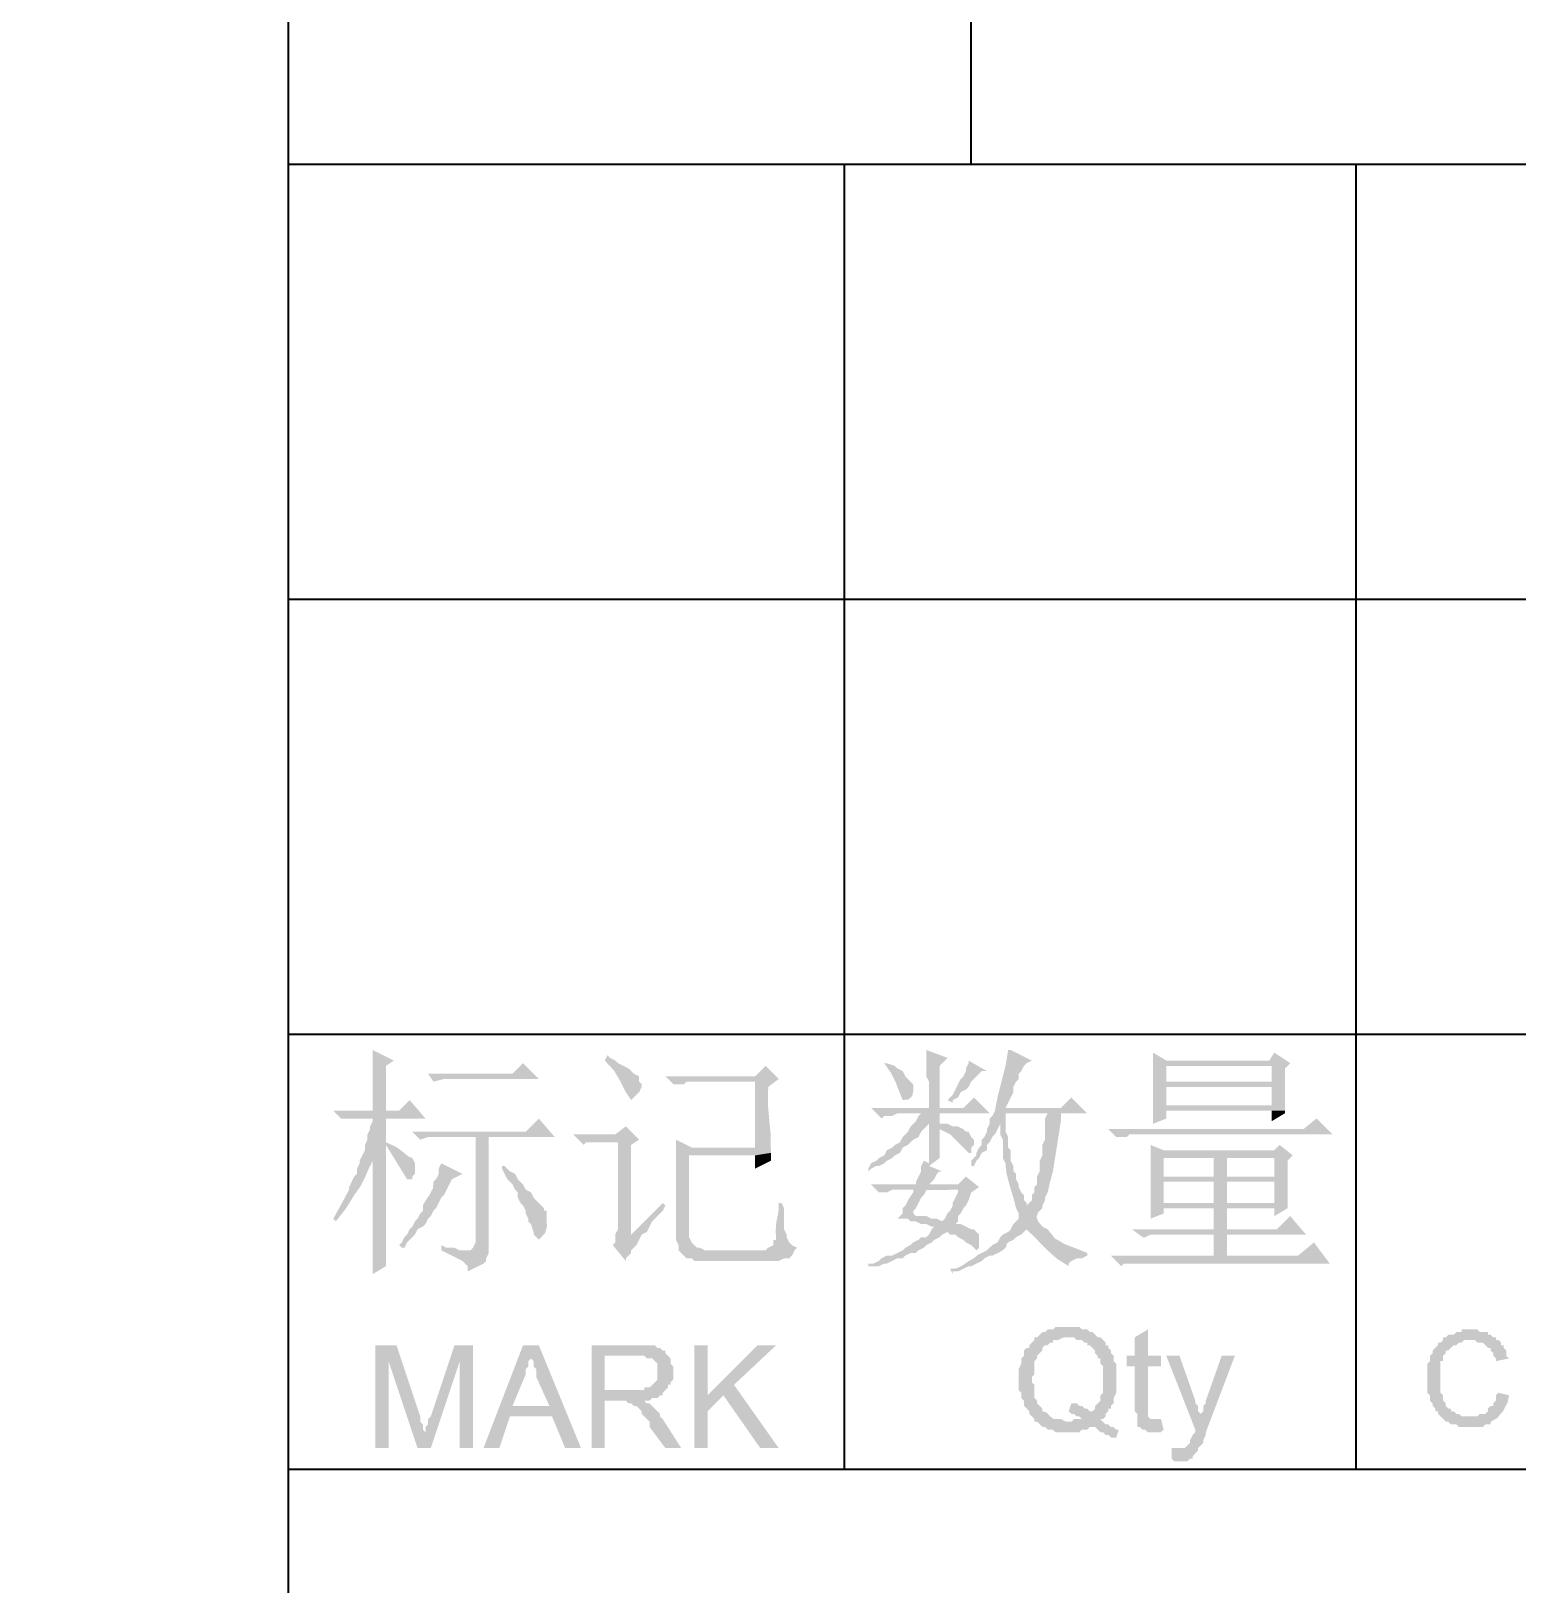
# Model space of a CAD drawing. Extents: x -5608 to -3197, y -2048 to 96.
# Drawn here: x -3907.18 to -3872.37, y -1231.73 to -1195.35 of the extents above; entities that cross this region are included whole.
import ezdxf

# ---------------------------------------------------------------- set-up
doc = ezdxf.new("R2010")
doc.units = 0
doc.header["$LTSCALE"] = 25.4
doc.header["$MEASUREMENT"] = 0
doc.layers.add('7文字层', color=3, linetype='CONTINUOUS')
doc.layers.add('标注层', color=7, linetype='CONTINUOUS', lineweight=13)

msp = doc.modelspace()

# ---------------------------------------------------------------- hatches: boundary and pattern name
at = {"layer": '7文字层'}
h = msp.add_hatch(color=3, dxfattribs=at)
h.dxf.hatch_style = 2
h.paths.add_polyline_path([(-3899.177, -1219.222), (-3899.177, -1220.642), (-3898.868, -1220.642), (-3898.868, -1219.593), (-3898.682, -1219.469)])
h = msp.add_hatch(color=3, dxfattribs=at)
h.dxf.hatch_style = 2
h.paths.add_polyline_path([(-3893.68, -1219.345), (-3893.742, -1219.469), (-3893.522, -1219.707), (-3893.379, -1219.951), (-3893.263, -1220.186), (-3893.124, -1220.395), (-3892.939, -1220.21), (-3892.877, -1220.087), (-3892.877, -1220.025), (-3892.939, -1219.963), (-3892.939, -1219.84), (-3893.062, -1219.778), (-3893.186, -1219.654), (-3893.309, -1219.593), (-3893.433, -1219.531), (-3893.495, -1219.469), (-3893.618, -1219.407)])
h = msp.add_hatch(color=3, dxfattribs=at)
h.dxf.hatch_style = 2
h.paths.add_polyline_path([(-3886.207, -1219.222), (-3886.207, -1219.84), (-3886.145, -1219.963), (-3886.145, -1220.581), (-3885.898, -1220.581), (-3885.898, -1219.593), (-3885.713, -1219.407)])
h = msp.add_hatch(color=3, dxfattribs=at)
h.dxf.hatch_style = 2
h.paths.add_polyline_path([(-3884.231, -1219.222), (-3884.292, -1219.222), (-3884.347, -1219.564), (-3884.44, -1219.936), (-3884.536, -1220.306), (-3884.601, -1220.642), (-3884.354, -1220.581), (-3884.169, -1220.21), (-3884.169, -1220.087), (-3884.107, -1219.963), (-3884.045, -1219.901), (-3884.045, -1219.778), (-3883.984, -1219.716), (-3883.922, -1219.593), (-3883.86, -1219.531), (-3883.737, -1219.469)])
h = msp.add_hatch(color=3, dxfattribs=at)
h.dxf.hatch_style = 2
h.paths.add_polyline_path([(-3880.896, -1219.284), (-3880.896, -1219.531), (-3878.117, -1219.593), (-3878.117, -1219.963), (-3880.587, -1219.963), (-3880.896, -1220.087), (-3880.896, -1220.951), (-3880.587, -1220.828), (-3880.587, -1220.642), (-3877.808, -1220.642), (-3877.808, -1220.581), (-3880.587, -1220.519), (-3880.587, -1220.087), (-3877.808, -1220.087), (-3877.808, -1219.654), (-3877.684, -1219.531), (-3880.587, -1219.469)])
h = msp.add_hatch(color=3, dxfattribs=at)
h.dxf.hatch_style = 2
h.paths.add_polyline_path([(-3878.055, -1219.284), (-3878.178, -1219.469), (-3880.587, -1219.469), (-3877.684, -1219.531)])
h = msp.add_hatch(color=3, dxfattribs=at)
h.dxf.hatch_style = 2
h.paths.add_polyline_path([(-3895.656, -1219.531), (-3895.903, -1219.778), (-3897.88, -1219.778), (-3897.756, -1219.963), (-3897.509, -1219.901), (-3895.286, -1219.901)])
h = msp.add_hatch(color=3, dxfattribs=at)
h.dxf.hatch_style = 2
h.paths.add_polyline_path([(-3889.974, -1219.593), (-3890.221, -1219.84), (-3892.321, -1219.84), (-3892.136, -1220.025), (-3891.889, -1220.025), (-3891.827, -1219.963), (-3890.221, -1219.963), (-3889.666, -1219.901)])
h = msp.add_hatch(color=3, dxfattribs=at)
h.dxf.hatch_style = 2
h.paths.add_polyline_path([(-3887.133, -1219.531), (-3887.195, -1219.531), (-3887.035, -1219.762), (-3886.933, -1219.964), (-3886.855, -1220.165), (-3886.763, -1220.395), (-3886.617, -1220.378), (-3886.538, -1220.295), (-3886.51, -1220.17), (-3886.516, -1220.025), (-3886.701, -1219.84), (-3886.763, -1219.716), (-3886.886, -1219.654), (-3886.948, -1219.593)])
h = msp.add_hatch(color=3, dxfattribs=at)
h.dxf.hatch_style = 2
h.paths.add_polyline_path([(-3885.219, -1219.469), (-3885.219, -1219.531), (-3885.281, -1219.654), (-3885.281, -1219.716), (-3885.342, -1219.84), (-3885.404, -1219.901), (-3885.589, -1220.272), (-3885.713, -1220.395), (-3885.589, -1220.457), (-3885.589, -1220.395), (-3885.466, -1220.334), (-3885.404, -1220.21), (-3885.281, -1220.148), (-3885.219, -1220.087), (-3885.157, -1219.963), (-3884.972, -1219.778), (-3884.91, -1219.716), (-3884.787, -1219.716)])
h = msp.add_hatch(color=3, dxfattribs=at)
h.dxf.hatch_style = 2
h.paths.add_polyline_path([(-3880.896, -1219.531), (-3880.896, -1220.087), (-3880.587, -1219.963), (-3880.587, -1219.593), (-3878.117, -1219.593)])
h = msp.add_hatch(color=3, dxfattribs=at)
h.dxf.hatch_style = 2
h.paths.add_polyline_path([(-3889.666, -1219.901), (-3890.221, -1219.963), (-3890.221, -1221.507), (-3891.704, -1221.507), (-3889.851, -1221.569), (-3889.856, -1221.181), (-3889.889, -1220.852), (-3889.919, -1220.511), (-3889.913, -1220.087)])
h = msp.add_hatch(color=3, dxfattribs=at)
h.dxf.hatch_style = 2
h.paths.add_polyline_path([(-3877.808, -1220.087), (-3878.117, -1220.087), (-3878.117, -1220.519), (-3880.587, -1220.519), (-3877.808, -1220.581), (-3877.808, -1220.21)])
h = msp.add_hatch(color=3, dxfattribs=at)
h.dxf.hatch_style = 2
h.paths.add_polyline_path([(-3898.312, -1220.395), (-3898.559, -1220.642), (-3900.103, -1220.642), (-3899.918, -1220.828), (-3897.941, -1220.828)])
h = msp.add_hatch(color=3, dxfattribs=at)
h.dxf.hatch_style = 2
h.paths.add_polyline_path([(-3885.095, -1220.334), (-3885.342, -1220.581), (-3887.504, -1220.581), (-3887.257, -1220.828), (-3887.195, -1220.766), (-3887.01, -1220.766), (-3886.886, -1220.704), (-3884.725, -1220.704)])
h = msp.add_hatch(color=3, dxfattribs=at)
h.dxf.hatch_style = 2
h.paths.add_polyline_path([(-3882.81, -1220.334), (-3883.057, -1220.581), (-3884.354, -1220.581), (-3884.601, -1220.642), (-3884.663, -1220.766), (-3884.725, -1220.828), (-3884.725, -1220.951), (-3884.787, -1221.075), (-3884.787, -1221.137), (-3884.848, -1221.26), (-3884.91, -1221.322), (-3884.91, -1221.445), (-3884.972, -1221.507), (-3885.034, -1221.631), (-3885.034, -1221.692), (-3885.157, -1221.816), (-3885.157, -1221.939), (-3885.095, -1221.939), (-3885.034, -1221.816), (-3884.972, -1221.754), (-3884.91, -1221.631), (-3884.787, -1221.569), (-3884.787, -1221.445), (-3884.725, -1221.384), (-3884.663, -1221.26), (-3884.601, -1221.198), (-3884.478, -1220.951), (-3884.478, -1220.889), (-3884.354, -1220.889), (-3884.354, -1220.704), (-3882.44, -1220.704)])
h = msp.add_hatch(color=3, dxfattribs=at)
h.dxf.hatch_style = 2
h.paths.add_polyline_path([(-3885.898, -1220.704), (-3886.331, -1220.704), (-3886.392, -1220.766), (-3886.454, -1220.889), (-3886.516, -1220.951), (-3886.578, -1221.013), (-3886.639, -1221.137), (-3886.763, -1221.26), (-3886.825, -1221.384), (-3886.948, -1221.445), (-3887.01, -1221.507), (-3887.133, -1221.569), (-3887.195, -1221.692), (-3887.319, -1221.754), (-3887.38, -1221.816), (-3887.504, -1221.878), (-3887.566, -1222.001), (-3887.566, -1222.063), (-3887.504, -1222.001), (-3887.38, -1221.939), (-3887.319, -1221.939), (-3887.195, -1221.878), (-3887.133, -1221.816), (-3887.01, -1221.754), (-3886.948, -1221.692), (-3886.825, -1221.631), (-3886.763, -1221.507), (-3886.639, -1221.445), (-3886.516, -1221.322), (-3886.392, -1221.26), (-3886.331, -1221.137), (-3886.145, -1220.951), (-3885.713, -1220.951), (-3885.898, -1220.951)])
h = msp.add_hatch(color=3, dxfattribs=at)
h.dxf.hatch_style = 2
h.paths.add_polyline_path([(-3883.057, -1220.704), (-3883.366, -1220.704), (-3883.428, -1220.828), (-3883.428, -1221.322), (-3883.49, -1221.445), (-3883.49, -1221.692), (-3883.551, -1221.816), (-3883.551, -1222.063), (-3883.613, -1222.186), (-3883.613, -1222.372), (-3883.675, -1222.433), (-3883.675, -1222.557), (-3883.737, -1222.619), (-3883.737, -1222.742), (-3883.86, -1222.866), (-3883.49, -1222.928), (-3883.49, -1222.866), (-3883.428, -1222.742), (-3883.428, -1222.68), (-3883.366, -1222.557), (-3883.311, -1222.312), (-3883.243, -1222.063), (-3883.057, -1220.889)])
h = msp.add_hatch(color=3, dxfattribs=at)
h.dxf.hatch_style = 2
h.paths.add_polyline_path([(-3877.808, -1220.642), (-3878.117, -1220.642), (-3878.117, -1220.889), (-3877.808, -1220.704)])
h = msp.add_hatch(color=3, dxfattribs=at)
h.dxf.hatch_style = 2
h.paths.add_polyline_path([(-3898.868, -1220.828), (-3899.177, -1220.828), (-3899.177, -1220.889), (-3899.238, -1221.013), (-3899.238, -1221.075), (-3899.3, -1221.198), (-3899.3, -1221.322), (-3899.362, -1221.445), (-3898.868, -1221.445), (-3898.374, -1222.248), (-3898.25, -1222.248), (-3898.25, -1222.186), (-3898.188, -1222.125), (-3898.188, -1221.878), (-3898.25, -1221.754), (-3898.343, -1221.716), (-3898.461, -1221.617), (-3898.628, -1221.493), (-3898.868, -1221.384)])
h = msp.add_hatch(color=3, dxfattribs=at)
h.dxf.hatch_style = 2
h.paths.add_polyline_path([(-3895.286, -1220.828), (-3895.594, -1221.137), (-3898.25, -1221.137), (-3898.065, -1221.322), (-3897.88, -1221.26), (-3894.915, -1221.26)])
h = msp.add_hatch(color=3, dxfattribs=at)
h.dxf.hatch_style = 2
h.paths.add_polyline_path([(-3893.248, -1221.013), (-3893.495, -1221.198), (-3894.483, -1221.198), (-3894.236, -1221.445), (-3894.174, -1221.384), (-3893.433, -1221.384), (-3892.939, -1221.322)])
h = msp.add_hatch(color=3, dxfattribs=at)
h.dxf.hatch_style = 2
h.paths.add_polyline_path([(-3885.713, -1220.951), (-3886.145, -1220.951), (-3886.145, -1221.939), (-3885.898, -1221.754), (-3885.898, -1221.013), (-3885.466, -1221.013), (-3885.589, -1221.013)])
h = msp.add_hatch(color=3, dxfattribs=at)
h.dxf.hatch_style = 2
h.paths.add_polyline_path([(-3885.466, -1221.013), (-3885.898, -1221.013), (-3885.898, -1221.075), (-3885.651, -1221.198), (-3885.219, -1221.631), (-3885.157, -1221.631), (-3885.157, -1221.507), (-3885.095, -1221.445), (-3885.095, -1221.322), (-3885.157, -1221.26), (-3885.219, -1221.137), (-3885.281, -1221.137), (-3885.342, -1221.075)])
h = msp.add_hatch(color=3, dxfattribs=at)
h.dxf.hatch_style = 2
h.paths.add_polyline_path([(-3884.354, -1220.889), (-3884.478, -1220.889), (-3884.478, -1221.198), (-3884.416, -1221.322), (-3884.416, -1221.754), (-3884.354, -1221.878), (-3884.333, -1222.106), (-3884.256, -1222.399), (-3884.166, -1222.695), (-3884.107, -1222.928), (-3884.045, -1223.051), (-3884.045, -1223.175), (-3884.169, -1223.298), (-3884.231, -1223.422), (-3884.292, -1223.483), (-3884.416, -1223.545), (-3884.478, -1223.607), (-3884.54, -1223.73), (-3884.663, -1223.792), (-3884.795, -1223.918), (-3884.9, -1223.973), (-3884.996, -1224.015), (-3885.095, -1224.101), (-3885.229, -1224.177), (-3885.359, -1224.267), (-3885.497, -1224.336), (-3885.651, -1224.348), (-3885.589, -1224.472), (-3885.589, -1224.41), (-3885.466, -1224.41), (-3885.219, -1224.286), (-3885.157, -1224.286), (-3884.91, -1224.163), (-3884.848, -1224.101), (-3884.725, -1224.039), (-3884.663, -1224.039), (-3884.497, -1223.961), (-3884.4, -1223.9), (-3884.353, -1223.853), (-3884.336, -1223.815), (-3884.329, -1223.782), (-3884.312, -1223.749), (-3884.266, -1223.713), (-3884.169, -1223.669), (-3884.107, -1223.607), (-3883.984, -1223.545), (-3883.86, -1223.422), (-3883.49, -1223.36), (-3883.59, -1223.237), (-3883.625, -1223.13), (-3883.593, -1223.03), (-3883.49, -1222.928), (-3883.86, -1222.866), (-3883.86, -1222.804), (-3883.922, -1222.742), (-3883.922, -1222.619), (-3883.984, -1222.557), (-3884.045, -1222.433), (-3884.045, -1222.372), (-3884.107, -1222.248), (-3884.107, -1222.125), (-3884.169, -1222.063), (-3884.169, -1221.939), (-3884.231, -1221.816), (-3884.231, -1221.569), (-3884.292, -1221.507), (-3884.292, -1221.26), (-3884.354, -1221.137), (-3884.354, -1221.013)])
h = msp.add_hatch(color=3, dxfattribs=at)
h.dxf.hatch_style = 2
h.paths.add_polyline_path([(-3877.067, -1220.828), (-3877.375, -1221.075), (-3881.946, -1221.075), (-3881.76, -1221.26), (-3881.513, -1221.26), (-3881.452, -1221.198), (-3876.696, -1221.198)])
h = msp.add_hatch(color=3, dxfattribs=at)
h.dxf.hatch_style = 2
h.paths.add_polyline_path([(-3899.362, -1221.445), (-3899.362, -1221.569), (-3899.485, -1221.816), (-3899.177, -1221.816), (-3899.177, -1224.472), (-3898.868, -1224.286), (-3898.868, -1221.445)])
h = msp.add_hatch(color=3, dxfattribs=at)
h.dxf.hatch_style = 2
h.paths.add_polyline_path([(-3896.459, -1221.26), (-3896.768, -1221.26), (-3896.768, -1223.73), (-3896.83, -1223.854), (-3896.891, -1223.916), (-3897.571, -1223.916), (-3897.324, -1224.039), (-3897.2, -1224.101), (-3897.077, -1224.163), (-3896.953, -1224.286), (-3896.953, -1224.41), (-3896.706, -1224.286), (-3896.583, -1224.224), (-3896.521, -1224.163), (-3896.521, -1224.101), (-3896.459, -1223.977), (-3896.459, -1223.916)])
h = msp.add_hatch(color=3, dxfattribs=at)
h.dxf.hatch_style = 2
h.paths.add_polyline_path([(-3892.939, -1221.322), (-3893.433, -1221.384), (-3893.433, -1223.422), (-3893.495, -1223.545), (-3893.495, -1223.73), (-3893.556, -1223.792), (-3893.248, -1224.163), (-3893.248, -1224.101), (-3893.124, -1223.977), (-3893.124, -1223.916), (-3893.001, -1223.792), (-3892.877, -1223.545), (-3893.124, -1223.545), (-3893.124, -1221.445)])
h = msp.add_hatch(color=3, dxfattribs=at)
h.dxf.hatch_style = 2
h.paths.add_polyline_path([(-3892.074, -1221.322), (-3892.074, -1221.816), (-3892.074, -1223.669), (-3892.012, -1223.792), (-3892.012, -1223.916), (-3891.395, -1223.916), (-3891.518, -1223.854), (-3891.58, -1223.854), (-3891.704, -1223.73), (-3891.765, -1223.607), (-3891.765, -1221.692), (-3890.221, -1221.692), (-3889.851, -1221.631), (-3889.851, -1221.569), (-3891.704, -1221.507)])
h = msp.add_hatch(color=3, dxfattribs=at)
h.dxf.hatch_style = 2
h.paths.add_polyline_path([(-3880.957, -1221.445), (-3880.957, -1221.692), (-3879.475, -1221.754), (-3878.055, -1221.754), (-3878.055, -1222.186), (-3879.166, -1222.186), (-3877.746, -1222.248), (-3877.746, -1221.816), (-3877.622, -1221.692), (-3880.649, -1221.569)])
h = msp.add_hatch(color=3, dxfattribs=at)
h.dxf.hatch_style = 2
h.paths.add_polyline_path([(-3877.931, -1221.445), (-3878.055, -1221.569), (-3880.649, -1221.569), (-3877.622, -1221.692)])
h = msp.add_hatch(color=3, dxfattribs=at)
h.dxf.hatch_style = 2
h.paths.add_polyline_path([(-3899.485, -1221.816), (-3899.485, -1221.878), (-3899.547, -1222.001), (-3899.547, -1222.125), (-3899.609, -1222.186), (-3899.732, -1222.433), (-3899.732, -1222.495), (-3899.92, -1222.846), (-3900.103, -1223.175), (-3900.041, -1223.236), (-3899.808, -1222.94), (-3899.609, -1222.619), (-3899.462, -1222.413), (-3899.359, -1222.207), (-3899.273, -1222.006), (-3899.177, -1221.816)])
h = msp.add_hatch(color=3, dxfattribs=at)
h.dxf.hatch_style = 2
h.paths.add_polyline_path([(-3897.571, -1221.878), (-3897.633, -1222.001), (-3897.633, -1222.125), (-3897.694, -1222.248), (-3897.756, -1222.31), (-3897.768, -1222.464), (-3897.838, -1222.602), (-3897.928, -1222.732), (-3898.003, -1222.866), (-3898.003, -1222.989), (-3898.065, -1223.051), (-3898.127, -1223.175), (-3898.188, -1223.236), (-3898.25, -1223.36), (-3898.312, -1223.422), (-3898.374, -1223.545), (-3898.435, -1223.607), (-3898.497, -1223.73), (-3898.559, -1223.792), (-3898.497, -1223.854), (-3898.435, -1223.854), (-3898.374, -1223.73), (-3898.188, -1223.545), (-3898.127, -1223.422), (-3898.003, -1223.36), (-3897.941, -1223.298), (-3897.88, -1223.175), (-3897.818, -1223.113), (-3897.756, -1222.989), (-3897.694, -1222.928), (-3897.571, -1222.68), (-3897.509, -1222.619), (-3897.324, -1222.248), (-3897.077, -1222.125)])
h = msp.add_hatch(color=3, dxfattribs=at)
h.dxf.hatch_style = 2
h.paths.add_polyline_path([(-3889.851, -1221.631), (-3890.221, -1221.692), (-3890.221, -1222.001), (-3889.851, -1221.816), (-3889.851, -1221.692)])
h = msp.add_hatch(color=3, dxfattribs=at)
h.dxf.hatch_style = 2
h.paths.add_polyline_path([(-3886.269, -1221.816), (-3886.331, -1221.939), (-3886.331, -1222.063), (-3886.454, -1222.31), (-3886.454, -1222.372), (-3886.145, -1222.372), (-3886.022, -1222.248), (-3885.96, -1222.125), (-3885.898, -1222.063), (-3885.836, -1222.063), (-3886.145, -1221.939), (-3886.145, -1221.878)])
h = msp.add_hatch(color=3, dxfattribs=at)
h.dxf.hatch_style = 2
h.paths.add_polyline_path([(-3880.957, -1221.692), (-3880.957, -1222.248), (-3878.055, -1222.31), (-3878.055, -1222.804), (-3880.649, -1222.804), (-3877.746, -1222.804), (-3877.746, -1222.248), (-3879.166, -1222.186), (-3880.649, -1222.186), (-3880.649, -1221.754), (-3879.475, -1221.754)])
h = msp.add_hatch(color=3, dxfattribs=at)
h.dxf.hatch_style = 2
h.paths.add_polyline_path([(-3879.475, -1221.754), (-3879.475, -1222.186), (-3880.649, -1222.186), (-3879.166, -1222.186), (-3879.166, -1221.754), (-3878.055, -1221.754)])
h = msp.add_hatch(color=3, dxfattribs=at)
h.dxf.hatch_style = 2
h.paths.add_polyline_path([(-3896.089, -1221.939), (-3896.15, -1221.939), (-3896.15, -1222.001), (-3896.027, -1222.248), (-3895.903, -1222.372), (-3895.842, -1222.495), (-3895.78, -1222.557), (-3895.78, -1222.68), (-3895.718, -1222.804), (-3895.656, -1222.866), (-3895.594, -1222.989), (-3895.594, -1223.051), (-3895.533, -1223.175), (-3895.533, -1223.236), (-3895.471, -1223.298), (-3895.409, -1223.483), (-3895.409, -1223.545), (-3895.286, -1223.669), (-3895.141, -1223.509), (-3895.097, -1223.364), (-3895.101, -1223.203), (-3895.1, -1222.989), (-3895.162, -1222.989), (-3895.162, -1222.928), (-3895.409, -1222.68), (-3895.471, -1222.557), (-3895.594, -1222.495), (-3895.656, -1222.372), (-3895.78, -1222.248), (-3895.842, -1222.125), (-3895.965, -1222.063)])
h = msp.add_hatch(color=3, dxfattribs=at)
h.dxf.hatch_style = 2
h.paths.add_polyline_path([(-3885.281, -1222.186), (-3885.466, -1222.372), (-3887.504, -1222.372), (-3887.319, -1222.557), (-3887.133, -1222.557), (-3887.01, -1222.495), (-3886.886, -1222.495), (-3886.404, -1222.495), (-3885.919, -1222.503), (-3885.439, -1222.492), (-3884.972, -1222.433)])
h = msp.add_hatch(color=3, dxfattribs=at)
h.dxf.hatch_style = 2
h.paths.add_polyline_path([(-3880.957, -1222.248), (-3880.957, -1223.175), (-3880.649, -1223.051), (-3880.649, -1222.928), (-3879.475, -1222.928), (-3877.746, -1222.866), (-3877.746, -1222.804), (-3880.649, -1222.804), (-3880.649, -1222.31), (-3878.055, -1222.31)])
h = msp.add_hatch(color=3, dxfattribs=at)
h.dxf.hatch_style = 2
h.paths.add_polyline_path([(-3884.972, -1222.433), (-3885.466, -1222.495), (-3885.466, -1222.557), (-3885.589, -1222.804), (-3885.589, -1222.866), (-3885.651, -1222.989), (-3885.713, -1223.051), (-3885.775, -1223.175), (-3885.836, -1223.236), (-3886.454, -1223.236), (-3886.331, -1223.298), (-3886.207, -1223.298), (-3886.084, -1223.36), (-3886.022, -1223.36), (-3886.084, -1223.422), (-3886.145, -1223.545), (-3886.207, -1223.607), (-3886.331, -1223.607), (-3886.392, -1223.669), (-3886.516, -1223.73), (-3886.578, -1223.792), (-3886.701, -1223.854), (-3886.763, -1223.916), (-3887.01, -1224.039), (-3887.133, -1224.039), (-3887.257, -1224.101), (-3887.319, -1224.163), (-3887.442, -1224.224), (-3887.566, -1224.224), (-3887.566, -1224.286), (-3887.319, -1224.286), (-3887.195, -1224.224), (-3887.133, -1224.224), (-3887.01, -1224.163), (-3886.886, -1224.101), (-3886.763, -1224.101), (-3886.701, -1224.039), (-3886.578, -1223.977), (-3886.454, -1223.977), (-3886.392, -1223.916), (-3886.269, -1223.854), (-3886.207, -1223.792), (-3886.084, -1223.73), (-3886.022, -1223.669), (-3885.898, -1223.607), (-3885.836, -1223.545), (-3885.713, -1223.483), (-3885.034, -1223.483), (-3885.095, -1223.422), (-3885.157, -1223.422), (-3885.281, -1223.36), (-3885.404, -1223.298), (-3885.528, -1223.298), (-3885.466, -1223.236), (-3885.466, -1223.113), (-3885.404, -1223.051), (-3885.342, -1222.928), (-3885.281, -1222.866), (-3885.219, -1222.742), (-3885.157, -1222.557)])
h = msp.add_hatch(color=3, dxfattribs=at)
h.dxf.hatch_style = 2
h.paths.add_polyline_path([(-3886.207, -1222.495), (-3886.516, -1222.495), (-3886.516, -1222.557), (-3886.639, -1222.742), (-3886.701, -1222.866), (-3886.763, -1222.928), (-3886.763, -1223.051), (-3886.886, -1223.175), (-3886.639, -1223.175), (-3886.578, -1223.236), (-3885.836, -1223.236), (-3885.96, -1223.175), (-3886.084, -1223.175), (-3886.207, -1223.113), (-3886.454, -1223.113), (-3886.516, -1223.051), (-3886.516, -1222.989), (-3886.454, -1222.928), (-3886.331, -1222.68), (-3886.269, -1222.619)])
h = msp.add_hatch(color=3, dxfattribs=at)
h.dxf.hatch_style = 2
h.paths.add_polyline_path([(-3879.166, -1222.804), (-3879.166, -1222.31), (-3879.475, -1222.31), (-3879.475, -1222.804)])
h = msp.add_hatch(color=3, dxfattribs=at)
h.dxf.hatch_style = 2
h.paths.add_polyline_path([(-3892.383, -1222.804), (-3893.124, -1223.545), (-3892.877, -1223.545), (-3892.754, -1223.483), (-3892.63, -1223.236), (-3892.383, -1222.989), (-3892.321, -1222.866)])
h = msp.add_hatch(color=3, dxfattribs=at)
h.dxf.hatch_style = 2
h.paths.add_polyline_path([(-3889.604, -1222.804), (-3889.666, -1222.804), (-3889.667, -1222.931), (-3889.677, -1223.027), (-3889.691, -1223.105), (-3889.708, -1223.178), (-3889.723, -1223.257), (-3889.733, -1223.357), (-3889.736, -1223.49), (-3889.727, -1223.669), (-3889.789, -1223.669), (-3889.789, -1223.792), (-3889.913, -1223.854), (-3889.974, -1223.916), (-3892.012, -1223.916), (-3891.951, -1223.977), (-3891.827, -1224.101), (-3891.704, -1224.101), (-3891.642, -1224.163), (-3889.666, -1224.163), (-3889.542, -1224.101), (-3889.419, -1224.101), (-3889.357, -1224.039), (-3889.295, -1223.916), (-3889.233, -1223.854), (-3889.357, -1223.792), (-3889.419, -1223.73), (-3889.48, -1223.607), (-3889.48, -1223.545), (-3889.542, -1223.422), (-3889.542, -1222.928)])
h = msp.add_hatch(color=3, dxfattribs=at)
h.dxf.hatch_style = 2
h.paths.add_polyline_path([(-3877.746, -1222.866), (-3879.475, -1222.928), (-3878.055, -1222.928), (-3878.055, -1223.113), (-3877.746, -1222.928)])
h = msp.add_hatch(color=3, dxfattribs=at)
h.dxf.hatch_style = 2
h.paths.add_polyline_path([(-3879.475, -1222.928), (-3879.475, -1223.422), (-3879.166, -1223.422), (-3879.166, -1222.928), (-3878.055, -1222.928)])
h = msp.add_hatch(color=3, dxfattribs=at)
h.dxf.hatch_style = 2
h.paths.add_polyline_path([(-3883.49, -1223.36), (-3883.86, -1223.422), (-3883.625, -1223.655), (-3883.394, -1223.893), (-3883.149, -1224.112), (-3882.872, -1224.286), (-3882.872, -1224.224), (-3882.81, -1224.163), (-3882.687, -1224.101), (-3882.563, -1224.101), (-3882.44, -1224.039), (-3882.44, -1223.977), (-3882.693, -1223.874), (-3882.958, -1223.773), (-3883.196, -1223.636), (-3883.366, -1223.422)])
h = msp.add_hatch(color=3, dxfattribs=at)
h.dxf.hatch_style = 2
h.paths.add_polyline_path([(-3877.684, -1223.113), (-3877.993, -1223.422), (-3881.39, -1223.422), (-3881.143, -1223.607), (-3881.081, -1223.607), (-3880.957, -1223.545), (-3880.896, -1223.545), (-3877.314, -1223.545)])
h = msp.add_hatch(color=3, dxfattribs=at)
h.dxf.hatch_style = 2
h.paths.add_polyline_path([(-3885.034, -1223.483), (-3885.713, -1223.483), (-3885.651, -1223.545), (-3885.528, -1223.545), (-3885.466, -1223.607), (-3885.342, -1223.669), (-3885.281, -1223.73), (-3885.157, -1223.792), (-3885.034, -1223.916), (-3884.972, -1223.854), (-3884.972, -1223.545)])
h = msp.add_hatch(color=3, dxfattribs=at)
h.dxf.hatch_style = 2
h.paths.add_polyline_path([(-3877.128, -1223.73), (-3877.499, -1224.039), (-3881.884, -1224.039), (-3881.637, -1224.286), (-3881.575, -1224.224), (-3876.758, -1224.224)])
h = msp.add_hatch(color=3, dxfattribs=at)
h.dxf.hatch_style = 2
h.paths.add_polyline_path([(-3879.166, -1224.039), (-3879.166, -1223.545), (-3879.475, -1223.545), (-3879.475, -1224.039)])
h = msp.add_hatch(color=3, dxfattribs=at)
h.dxf.hatch_style = 2
h.paths.add_polyline_path([(-3897.571, -1223.792), (-3897.571, -1223.916), (-3896.953, -1223.916), (-3897.138, -1223.916), (-3897.262, -1223.854), (-3897.447, -1223.854)])
h = msp.add_hatch(color=3, dxfattribs=at)
h.dxf.hatch_style = 2
h.paths.add_polyline_path([(-3882.872, -1225.707), (-3883.181, -1225.707), (-3883.243, -1225.768), (-3883.366, -1225.768), (-3883.428, -1225.83), (-3883.49, -1225.83), (-3883.613, -1225.954), (-3882.749, -1225.954), (-3882.687, -1226.016), (-3882.563, -1226.016), (-3882.501, -1226.077), (-3882.44, -1226.077), (-3882.44, -1226.139), (-3882.378, -1226.139), (-3882.254, -1226.263), (-3882.254, -1226.324), (-3882.193, -1226.386), (-3882.193, -1226.448), (-3882.131, -1226.448), (-3882.131, -1226.571), (-3882.069, -1226.633), (-3882.069, -1226.695), (-3882.069, -1227.065), (-3882.069, -1227.251), (-3882.131, -1227.312), (-3882.131, -1227.436), (-3882.254, -1227.559), (-3882.254, -1227.621), (-3882.316, -1227.683), (-3882.378, -1227.683), (-3881.946, -1227.683), (-3881.946, -1227.621), (-3881.884, -1227.621), (-3881.884, -1227.559), (-3881.822, -1227.498), (-3881.822, -1227.374), (-3881.76, -1227.251), (-3881.76, -1226.88), (-3881.76, -1226.571), (-3881.822, -1226.51), (-3881.822, -1226.386), (-3881.884, -1226.324), (-3881.884, -1226.263), (-3881.946, -1226.201), (-3881.946, -1226.139), (-3882.007, -1226.139), (-3882.007, -1226.077), (-3882.131, -1225.954), (-3882.193, -1225.954), (-3882.316, -1225.83), (-3882.378, -1225.83), (-3882.44, -1225.768), (-3882.563, -1225.768), (-3882.625, -1225.707), (-3882.81, -1225.707)])
h = msp.add_hatch(color=3, dxfattribs=at)
h.dxf.hatch_style = 2
h.paths.add_polyline_path([(-3881.019, -1225.768), (-3881.328, -1225.954), (-3881.328, -1226.386), (-3881.513, -1226.386), (-3881.513, -1226.633), (-3881.328, -1226.633), (-3881.328, -1227.683), (-3881.266, -1227.745), (-3881.266, -1227.868), (-3880.834, -1227.868), (-3880.957, -1227.868), (-3881.019, -1227.807), (-3881.019, -1226.633), (-3880.71, -1226.633), (-3880.71, -1226.386), (-3881.019, -1226.386)])
h = msp.add_hatch(color=3, dxfattribs=at)
h.dxf.hatch_style = 2
h.paths.add_polyline_path([(-3873.423, -1225.768), (-3873.67, -1225.768), (-3873.67, -1225.83), (-3873.793, -1225.83), (-3873.855, -1225.892), (-3873.979, -1225.892), (-3874.04, -1225.954), (-3874.102, -1225.954), (-3874.102, -1226.016), (-3874.164, -1226.077), (-3874.226, -1226.077), (-3874.226, -1226.139), (-3874.349, -1226.263), (-3874.349, -1226.324), (-3874.411, -1226.386), (-3874.411, -1226.51), (-3874.473, -1226.571), (-3874.473, -1226.88), (-3874.473, -1227.251), (-3874.411, -1227.312), (-3874.411, -1227.436), (-3874.349, -1227.498), (-3874.349, -1227.559), (-3874.287, -1227.621), (-3874.287, -1227.683), (-3874.226, -1227.683), (-3874.226, -1227.745), (-3874.102, -1227.868), (-3873.485, -1227.807), (-3873.67, -1227.807), (-3873.732, -1227.745), (-3873.793, -1227.745), (-3873.855, -1227.683), (-3873.917, -1227.683), (-3873.917, -1227.621), (-3873.979, -1227.621), (-3874.04, -1227.559), (-3874.04, -1227.498), (-3874.102, -1227.436), (-3874.102, -1227.312), (-3874.164, -1227.251), (-3874.164, -1227.127), (-3874.164, -1226.51), (-3874.102, -1226.51), (-3874.102, -1226.386), (-3874.04, -1226.324), (-3874.04, -1226.263), (-3873.979, -1226.263), (-3873.855, -1226.139), (-3873.793, -1226.139), (-3873.732, -1226.077), (-3873.67, -1226.077), (-3873.608, -1226.016), (-3872.805, -1226.016), (-3872.867, -1226.016), (-3872.867, -1225.954), (-3872.929, -1225.954), (-3872.991, -1225.892), (-3873.052, -1225.892), (-3873.052, -1225.83), (-3873.238, -1225.83), (-3873.299, -1225.768), (-3873.361, -1225.768)])
h = msp.add_hatch(color=3, dxfattribs=at)
h.dxf.hatch_style = 2
h.paths.add_polyline_path([(-3898.621, -1226.139), (-3899.115, -1226.139), (-3899.115, -1228.548), (-3898.806, -1228.548), (-3898.806, -1226.51)])
h = msp.add_hatch(color=3, dxfattribs=at)
h.dxf.hatch_style = 2
h.paths.add_polyline_path([(-3898.621, -1226.139), (-3898.806, -1226.51), (-3898.127, -1228.548), (-3897.941, -1228.177), (-3898.003, -1228.115), (-3898.003, -1227.992), (-3898.065, -1227.93), (-3898.065, -1227.807)])
h = msp.add_hatch(color=3, dxfattribs=at)
h.dxf.hatch_style = 2
h.paths.add_polyline_path([(-3896.83, -1226.139), (-3897.262, -1226.139), (-3897.818, -1227.807), (-3897.88, -1227.868), (-3897.88, -1227.992), (-3897.941, -1228.054), (-3897.941, -1228.177), (-3898.127, -1228.548), (-3897.818, -1228.548), (-3897.138, -1226.51)])
h = msp.add_hatch(color=3, dxfattribs=at)
h.dxf.hatch_style = 2
h.paths.add_polyline_path([(-3896.83, -1226.139), (-3897.138, -1226.51), (-3897.138, -1228.548), (-3896.83, -1228.548)])
h = msp.add_hatch(color=3, dxfattribs=at)
h.dxf.hatch_style = 2
h.paths.add_polyline_path([(-3895.286, -1226.139), (-3895.656, -1226.139), (-3896.583, -1228.548), (-3896.212, -1228.548), (-3895.965, -1227.807), (-3894.977, -1227.807), (-3895.903, -1227.559), (-3895.594, -1226.818), (-3895.594, -1226.695), (-3895.533, -1226.633), (-3895.533, -1226.51), (-3895.471, -1226.448), (-3895.471, -1226.386)])
h = msp.add_hatch(color=3, dxfattribs=at)
h.dxf.hatch_style = 2
h.paths.add_polyline_path([(-3895.286, -1226.139), (-3895.471, -1226.386), (-3895.471, -1226.448), (-3895.409, -1226.51), (-3895.409, -1226.633), (-3895.347, -1226.695), (-3895.347, -1226.88), (-3895.039, -1227.559), (-3895.903, -1227.559), (-3894.977, -1227.807), (-3894.668, -1228.548), (-3894.298, -1228.548)])
h = msp.add_hatch(color=3, dxfattribs=at)
h.dxf.hatch_style = 2
h.paths.add_polyline_path([(-3893.001, -1226.139), (-3894.05, -1226.139), (-3894.05, -1228.548), (-3893.742, -1228.548), (-3893.742, -1227.436), (-3892.692, -1227.436), (-3892.63, -1227.374), (-3892.507, -1227.374), (-3892.445, -1227.312), (-3892.383, -1227.312), (-3892.383, -1227.251), (-3892.321, -1227.189), (-3893.742, -1227.189), (-3893.742, -1226.386), (-3893.001, -1226.386), (-3892.321, -1226.324), (-3892.321, -1226.263), (-3892.383, -1226.263), (-3892.445, -1226.201), (-3892.507, -1226.201), (-3892.568, -1226.139), (-3892.939, -1226.139)])
h = msp.add_hatch(color=3, dxfattribs=at)
h.dxf.hatch_style = 2
h.paths.add_polyline_path([(-3891.333, -1226.139), (-3891.642, -1226.139), (-3891.642, -1228.548), (-3891.333, -1228.548), (-3891.333, -1227.312)])
h = msp.add_hatch(color=3, dxfattribs=at)
h.dxf.hatch_style = 2
h.paths.add_polyline_path([(-3889.727, -1226.139), (-3890.16, -1226.139), (-3891.333, -1227.312), (-3891.333, -1227.683), (-3890.715, -1227.065)])
h = msp.add_hatch(color=3, dxfattribs=at)
h.dxf.hatch_style = 2
h.paths.add_polyline_path([(-3883.613, -1225.954), (-3883.675, -1225.954), (-3883.675, -1226.016), (-3883.798, -1226.139), (-3883.798, -1226.201), (-3883.86, -1226.201), (-3883.922, -1226.263), (-3883.922, -1226.386), (-3883.984, -1226.448), (-3883.984, -1226.571), (-3884.045, -1226.695), (-3884.045, -1227.189), (-3883.984, -1227.251), (-3883.984, -1227.374), (-3883.922, -1227.436), (-3883.922, -1227.559), (-3883.798, -1227.683), (-3883.798, -1227.745), (-3883.675, -1227.868), (-3883.675, -1227.93), (-3883.613, -1227.93), (-3883.49, -1228.054), (-3883.428, -1228.054), (-3883.366, -1228.115), (-3883.243, -1228.115), (-3883.181, -1228.177), (-3882.996, -1228.177), (-3882.625, -1228.177), (-3882.563, -1228.115), (-3882.44, -1228.115), (-3882.378, -1228.054), (-3881.884, -1228.054), (-3881.946, -1227.992), (-3882.007, -1227.992), (-3882.069, -1227.93), (-3882.934, -1227.93), (-3883.057, -1227.868), (-3883.233, -1227.863), (-3883.32, -1227.795), (-3883.384, -1227.718), (-3883.49, -1227.683), (-3883.49, -1227.621), (-3883.613, -1227.498), (-3883.613, -1227.436), (-3883.675, -1227.374), (-3883.675, -1227.065), (-3883.737, -1227.004), (-3883.737, -1226.88), (-3883.675, -1226.818), (-3883.675, -1226.51), (-3883.613, -1226.448), (-3883.613, -1226.386), (-3883.49, -1226.263), (-3883.49, -1226.201), (-3883.428, -1226.139), (-3883.366, -1226.139), (-3883.304, -1226.077), (-3883.243, -1226.077), (-3883.243, -1226.016), (-3883.105, -1226.011), (-3883.057, -1225.985), (-3883.01, -1225.958), (-3882.872, -1225.954)])
h = msp.add_hatch(color=3, dxfattribs=at)
h.dxf.hatch_style = 2
h.paths.add_polyline_path([(-3872.805, -1226.016), (-3873.485, -1226.016), (-3873.361, -1226.016), (-3873.299, -1226.077), (-3873.176, -1226.077), (-3873.052, -1226.201), (-3872.991, -1226.201), (-3872.991, -1226.263), (-3872.929, -1226.324), (-3872.929, -1226.386), (-3872.867, -1226.448), (-3872.867, -1226.51), (-3872.558, -1226.448), (-3872.62, -1226.386), (-3872.62, -1226.263), (-3872.682, -1226.201), (-3872.682, -1226.139), (-3872.743, -1226.139), (-3872.743, -1226.077)])
h = msp.add_hatch(color=3, dxfattribs=at)
h.dxf.hatch_style = 2
h.paths.add_polyline_path([(-3892.321, -1226.324), (-3893.001, -1226.386), (-3892.815, -1226.386), (-3892.754, -1226.448), (-3892.63, -1226.448), (-3892.507, -1226.571), (-3892.507, -1226.633), (-3892.507, -1226.942), (-3892.63, -1227.065), (-3892.692, -1227.127), (-3892.815, -1227.127), (-3892.815, -1227.189), (-3893.742, -1227.189), (-3892.321, -1227.189), (-3892.259, -1227.127), (-3892.259, -1227.065), (-3892.198, -1227.065), (-3892.198, -1227.004), (-3892.136, -1226.942), (-3892.136, -1226.633), (-3892.198, -1226.571), (-3892.198, -1226.448), (-3892.259, -1226.386)])
h = msp.add_hatch(color=3, dxfattribs=at)
h.dxf.hatch_style = 2
h.paths.add_polyline_path([(-3880.278, -1226.386), (-3880.587, -1226.386), (-3879.908, -1228.115), (-3879.784, -1227.807), (-3879.784, -1227.745), (-3879.846, -1227.683), (-3879.846, -1227.559), (-3879.908, -1227.498), (-3879.908, -1227.436)])
h = msp.add_hatch(color=3, dxfattribs=at)
h.dxf.hatch_style = 2
h.paths.add_polyline_path([(-3878.981, -1226.386), (-3879.29, -1226.386), (-3879.661, -1227.436), (-3879.661, -1227.498), (-3879.722, -1227.559), (-3879.722, -1227.683), (-3879.784, -1227.745), (-3879.784, -1227.807), (-3879.908, -1228.115), (-3879.908, -1228.177), (-3879.969, -1228.239), (-3880.031, -1228.362), (-3880.031, -1228.424), (-3880.155, -1228.548), (-3880.278, -1228.548), (-3879.846, -1228.548), (-3879.722, -1228.424), (-3879.722, -1228.362), (-3879.661, -1228.239), (-3879.661, -1228.177)])
h = msp.add_hatch(color=3, dxfattribs=at)
h.dxf.hatch_style = 2
h.paths.add_polyline_path([(-3890.715, -1227.065), (-3890.963, -1227.312), (-3890.098, -1228.548), (-3889.666, -1228.548)])
h = msp.add_hatch(color=3, dxfattribs=at)
h.dxf.hatch_style = 2
h.paths.add_polyline_path([(-3872.805, -1227.251), (-3872.867, -1227.312), (-3872.867, -1227.436), (-3872.929, -1227.498), (-3872.929, -1227.559), (-3872.991, -1227.559), (-3873.052, -1227.621), (-3873.052, -1227.683), (-3873.114, -1227.745), (-3873.238, -1227.745), (-3873.299, -1227.807), (-3873.485, -1227.807), (-3874.102, -1227.868), (-3874.04, -1227.93), (-3873.979, -1227.93), (-3873.917, -1227.992), (-3873.793, -1227.992), (-3873.732, -1228.054), (-3873.176, -1228.054), (-3873.114, -1227.992), (-3872.991, -1227.992), (-3872.991, -1227.93), (-3872.84, -1227.85), (-3872.697, -1227.68), (-3872.593, -1227.48), (-3872.558, -1227.312)])
h = msp.add_hatch(color=3, dxfattribs=at)
h.dxf.hatch_style = 2
h.paths.add_polyline_path([(-3892.815, -1227.436), (-3893.371, -1227.436), (-3893.248, -1227.436), (-3893.186, -1227.498), (-3893.124, -1227.498), (-3893.062, -1227.559), (-3893.001, -1227.559), (-3892.877, -1227.683), (-3892.877, -1227.745), (-3892.692, -1227.93), (-3892.692, -1228.054), (-3892.321, -1228.548), (-3891.951, -1228.548), (-3892.383, -1227.868), (-3892.445, -1227.807), (-3892.445, -1227.745), (-3892.63, -1227.559), (-3892.692, -1227.498), (-3892.754, -1227.498)])
h = msp.add_hatch(color=3, dxfattribs=at)
h.dxf.hatch_style = 2
h.paths.add_polyline_path([(-3882.81, -1227.498), (-3882.872, -1227.683), (-3882.81, -1227.745), (-3882.749, -1227.745), (-3882.687, -1227.807), (-3882.625, -1227.807), (-3882.563, -1227.868), (-3882.749, -1227.868), (-3882.81, -1227.93), (-3882.872, -1227.93), (-3882.069, -1227.93), (-3882.131, -1227.868), (-3882.069, -1227.868), (-3882.007, -1227.807), (-3882.007, -1227.745), (-3881.946, -1227.683), (-3882.378, -1227.683), (-3882.44, -1227.621), (-3882.501, -1227.621), (-3882.563, -1227.559), (-3882.625, -1227.559), (-3882.687, -1227.498), (-3882.749, -1227.498)])
h = msp.add_hatch(color=3, dxfattribs=at)
h.dxf.hatch_style = 2
h.paths.add_polyline_path([(-3881.884, -1228.054), (-3882.316, -1228.054), (-3882.254, -1228.054), (-3882.131, -1228.177), (-3882.069, -1228.177), (-3882.007, -1228.239), (-3881.946, -1228.239), (-3881.884, -1228.301), (-3881.76, -1228.301), (-3881.699, -1228.115), (-3881.76, -1228.115), (-3881.822, -1228.054)])
h = msp.add_hatch(color=3, dxfattribs=at)
h.dxf.hatch_style = 2
h.paths.add_polyline_path([(-3880.71, -1227.868), (-3881.266, -1227.868), (-3881.266, -1228.054), (-3881.205, -1228.054), (-3881.143, -1228.115), (-3881.081, -1228.115), (-3881.019, -1228.177), (-3880.71, -1228.177), (-3880.649, -1228.115)])
h = msp.add_hatch(color=3, dxfattribs=at)
h.dxf.hatch_style = 2
h.paths.add_polyline_path([(-3880.463, -1228.548), (-3880.463, -1228.795), (-3880.402, -1228.856), (-3880.093, -1228.856), (-3880.031, -1228.795), (-3879.969, -1228.795), (-3879.969, -1228.733), (-3879.846, -1228.609), (-3879.846, -1228.548), (-3880.402, -1228.548)])

# ---------------------------------------------------------------- linework, layer by layer
at = {"layer": '7文字层', "color": 3}
for points in [[(-3901.153, -1300.559), (-3901.153, -1165.244)], [(-3885.157, -1198.471), (-3885.157, -1165.244)], [(-3901.153, -1198.471), (-3541.095, -1198.471)], [(-3888.122, -1229.042), (-3888.122, -1198.471)], [(-3876.14, -1229.042), (-3876.14, -1198.471)], [(-3901.153, -1208.661), (-3777.14, -1208.661)], [(-3901.153, -1218.851), (-3777.14, -1218.851)], [(-3901.153, -1229.042), (-3777.14, -1229.042)]]:
    msp.add_lwpolyline(points, dxfattribs=at)

# ---------------------------------------------------------------- texts
at = {"layer": '标注层', "insert": (-4122.506, -1078.769), "char_height": 8, "width": 496.47792, "attachment_point": 1}
msp.add_mtext('技术要求：{\\fFangSong_GB2312|b0|i0|c134|p49;\\P\\H0.875x;1\\fSimSun|b0|i0|c134|p34;、未注公差按\\fFangSong_GB2312|b0|i0|c134|p49;GB/T1084.4-m\\fSimSun|b0|i0|c134|p34;；\\fFangSong_GB2312|b0|i0|c134|p49;\\P2\\fSimSun|b0|i0|c134|p34;、除上盖四颗组合螺钉外，所有螺钉安装前都需都需要涂覆\\fFangSong_GB2312|b0|i0|c134|p49;\\P   \\fSimSun|b0|i0|c134|p34;适量螺纹胶（可赛新\\fFangSong_GB2312|b0|i0|c134|p49;1243\\fSimSun|b0|i0|c134|p34;）并检验拧紧力矩做标记\\fFangSong_GB2312|b0|i0|c134|p49;:\\P   M5\\fSimSun|b0|i0|c134|p34;螺钉：\\fFangSong_GB2312|b0|i0|c134|p49; 5N.m   M6\\fSimSun|b0|i0|c134|p34;螺钉：\\fFangSong_GB2312|b0|i0|c134|p49; 6N.m   M8\\fSimSun|b0|i0|c134|p34;螺钉：\\fFangSong_GB2312|b0|i0|c134|p49; 12N.m\\P3.\\fSimSun|b0|i0|c134|p34;正、负极对外壳耐压要求：≥\\fFangSong_GB2312|b0|i0|c134|p49;1000V \\fSimSun|b0|i0|c134|p34;（\\fFangSong_GB2312|b0|i0|c134|p49;AC\\fSimSun|b0|i0|c134|p34;）\\fFangSong_GB2312|b0|i0|c134|p49;;\\P4.\\fSimSun|b0|i0|c134|p34;正、负极对外壳绝缘要求：≥\\fFangSong_GB2312|b0|i0|c134|p49;1000MΩ\\fSimSun|b0|i0|c134|p34;。\\fFangSong_GB2312|b0|i0|c134|p49;\\P5.\\fSimSun|b0|i0|c134|p34;汽车端子接线（\\fFangSong_GB2312|b0|i0|c134|p49;\\H1.143x;282105-1\\fSimSun|b0|i0|c134|p34;\\H0.875x;）：汽车端子\\P  导线压接强度：≥\\fFangSong_GB2312|b0|i0|c134|p49;80N\\P6.\\fSimSun|b0|i0|c134|p34;箱体内部虚线框内线缆需用件\\fFangSong_GB2312|b0|i0|c134|p49;1\\fSimSun|b0|i0|c134|p34;进行保护。\\fFangSong_GB2312|b0|i0|c134|p49;  \\P7.\\fSimSun|b0|i0|c134|p34;激光打印永久性标识：\\fFangSong_GB2312|b0|i0|c134|p49;\\P  \\fSimSun|b0|i0|c134|p34;中文字符和数字，字体仿宋，字高\\fFangSong_GB2312|b0|i0|c134|p49;3mm\\fSimSun|b0|i0|c134|p34;；\\fFangSong_GB2312|b0|i0|c134|p49;\\P  \\fSimSun|b0|i0|c134|p34;英文字符，字体\\fFangSong_GB2312|b0|i0|c134|p49;Arail\\fSimSun|b0|i0|c134|p34;，字高\\fFangSong_GB2312|b0|i0|c134|p49;2.5mm \\fSimSun|b0|i0|c134|p34;。\\fFangSong_GB2312|b0|i0|c134|p49;   }', dxfattribs=at)

doc.saveas('drawing.dxf')
